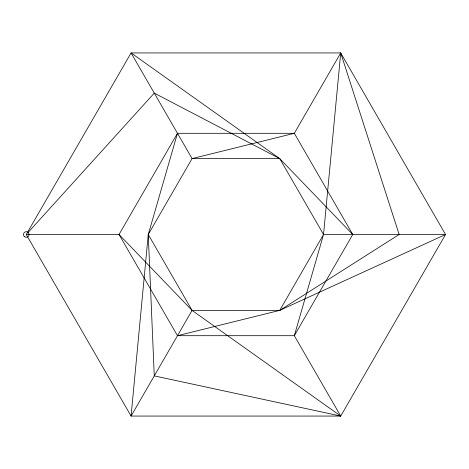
<?xml version="1.0" encoding="UTF-8"?>
<svg xmlns="http://www.w3.org/2000/svg" width="469" height="469" viewBox="0 0 469 469"><rect width="100%" height="100%" fill="white"/><g stroke="black" fill="none" stroke-linecap="round" stroke-linejoin="round"><path stroke-width="0.7" d="M177.47 133.302L148.257 234.5L131.074 416.062L340.723 416.062L445.55 234.5L340.723 52.938L131.074 52.938L26.246 234.5L131.074 416.062L192.079 310.396L279.717 310.396L445.55 234.5L323.54 234.5L279.717 158.604L131.074 52.938L192.079 158.604L279.717 158.604L352.752 234.5L294.327 335.698L177.47 335.698L119.044 234.5L177.47 133.302L294.327 133.302L352.752 234.5M323.54 234.5L340.723 52.938L294.327 133.302L192.079 158.604L148.257 234.5L154.272 375.88L340.723 416.062L294.327 335.698L323.54 234.5L279.717 310.396L177.47 335.698M27.718 232.876L154.272 93.12L279.717 158.604M279.717 310.396L399.148 234.5L340.723 52.938M26.246 234.5L119.044 234.5L192.079 310.396L340.723 416.062M148.257 234.5L192.079 310.396M24.271 236.476A2.796 2.796 0 0 0 28.943 235.221A2.796 2.796 0 0 0 25.519 231.797A2.796 2.796 0 0 0 24.271 236.476"/></g></svg>
